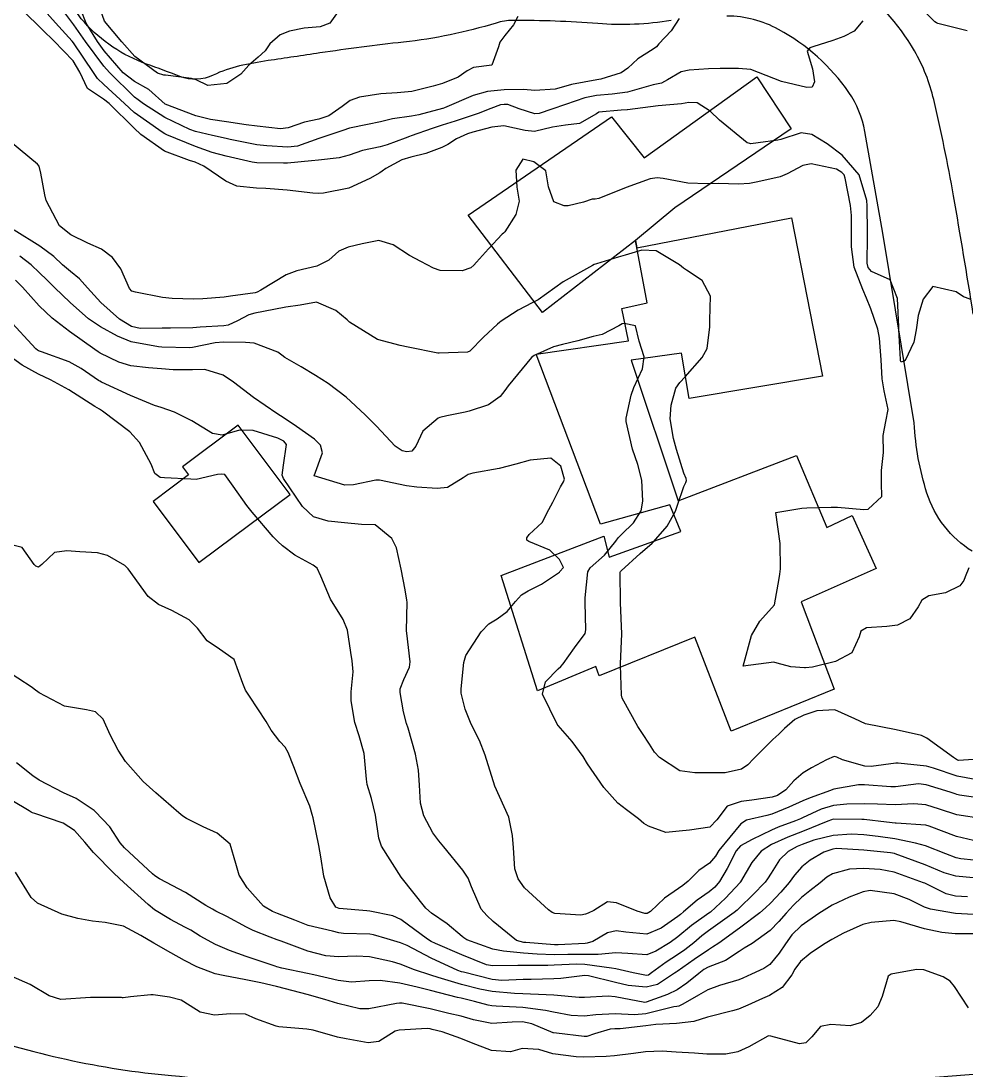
# Model space of a CAD drawing. Header units: metres. Extents: x 318500 to 325275, y 7408834 to 7428799.
# Drawn here: x 322452.6 to 322513.9, y 7418220.8 to 7418289 of the extents above; entities that cross this region are included whole.
import ezdxf

# ---------------------------------------------------------------- set-up
doc = ezdxf.new("R2010")
doc.units = ezdxf.units.M
doc.header["$MEASUREMENT"] = 0
for name, color, linetype in [('Curvas de Nivel 1m', 11, 'Continuous'), ('Curvas de Nivel 5m', 15, 'Continuous'), ('Edificações', 30, 'Continuous'), ('Vias Primárias', 230, 'Continuous')]:
    doc.layers.add(name, color=color, linetype=linetype)

msp = doc.modelspace()

# ---------------------------------------------------------------- linework, layer by layer
at = {"layer": 'Curvas de Nivel 1m', "flags": 128}
for points, elevation in [([(322514.269, 7418270.883), (322513.913, 7418271.01), (322513.792, 7418271.071), (322513.311, 7418271.379), (322511.798, 7418271.721), (322511.158, 7418270.919), (322510.85, 7418269.847), (322510.712, 7418268.926), (322510.565, 7418268.111), (322509.999, 7418266.936), (322509.729, 7418266.825), (322509.694, 7418266.905), (322509.692, 7418266.941), (322509.689, 7418266.983), (322509.595, 7418268.942), (322509.587, 7418269.118), (322509.5, 7418270.944), (322509.024, 7418272.174), (322507.807, 7418272.707), (322507.586, 7418272.972), (322507.539, 7418273.248), (322507.559, 7418274.973), (322507.559, 7418275.258), (322507.542, 7418276.973), (322507.52, 7418277.327), (322507.011, 7418278.979), (322505.909, 7418280.265), (322504.938, 7418281.005), (322503.929, 7418281.605), (322503.25, 7418281.711), (322501.924, 7418281.288), (322501.739, 7418281.235), (322500.453, 7418281.065), (322499.983, 7418281.006), (322499.919, 7418281.01), (322499.746, 7418281.073), (322497.942, 7418282.542), (322497.329, 7418283.109), (322496.49, 7418283.657), (322495.955, 7418283.679), (322495.483, 7418283.606), (322493.953, 7418283.47), (322491.979, 7418283.209), (322491.95, 7418283.205), (322491.566, 7418283.186), (322490.11, 7418283.046), (322489.946, 7418282.955), (322488.845, 7418282.312), (322487.935, 7418282.219), (322487.094, 7418282.081), (322485.928, 7418281.804), (322485.324, 7418281.874), (322483.933, 7418282.166), (322483.159, 7418282.07), (322481.927, 7418281.756), (322481.586, 7418281.654), (322480.859, 7418281.326), (322480.293, 7418280.956), (322479.911, 7418280.763), (322478.883, 7418280.378), (322477.901, 7418280.127), (322477.326, 7418279.949), (322476.271, 7418279.386), (322476.05, 7418279.227), (322475.887, 7418279.12), (322475.235, 7418278.751), (322473.877, 7418278.121), (322472.232, 7418277.803), (322471.873, 7418277.775), (322471.544, 7418277.783), (322469.875, 7418277.983), (322468.484, 7418278.098), (322467.876, 7418278.119), (322466.609, 7418278.251), (322465.88, 7418278.567), (322464.462, 7418279.544), (322463.894, 7418279.811), (322463.529, 7418279.922), (322461.904, 7418280.526), (322460.365, 7418281.603), (322459.926, 7418282.009), (322458.319, 7418283.626), (322457.953, 7418283.892), (322456.911, 7418284.598), (322456.404, 7418285.653), (322455.981, 7418286.387), (322454.726, 7418287.679), (322454.01, 7418288.382), (322452.667, 7418289.704)], 738), ([(322507.26, 7418288.978), (322506.686, 7418288.317), (322506.015, 7418287.975), (322505.305, 7418287.706), (322504.004, 7418287.295), (322503.803, 7418287.223), (322503.645, 7418287.025), (322503.983, 7418285.867), (322504.108, 7418285.018), (322503.967, 7418284.683), (322503.608, 7418284.667), (322501.97, 7418285.05), (322499.981, 7418285.819), (322499.167, 7418285.897), (322497.982, 7418285.894), (322497.224, 7418285.868), (322495.98, 7418285.793), (322495.446, 7418285.667), (322494.571, 7418285.144), (322494.179, 7418284.937), (322493.967, 7418284.893), (322493.633, 7418284.821), (322491.962, 7418284.352), (322490.984, 7418284.219), (322489.959, 7418284.141), (322489.193, 7418283.983), (322487.953, 7418283.556), (322487.062, 7418283.243), (322486.236, 7418282.965), (322485.945, 7418282.948), (322484.943, 7418283.275), (322484.21, 7418283.544), (322483.953, 7418283.563), (322483.719, 7418283.526), (322483.096, 7418283.299), (322482.279, 7418282.973), (322481.943, 7418282.859), (322480.785, 7418282.48), (322479.933, 7418282.204), (322479.283, 7418281.996), (322477.922, 7418281.514), (322477.817, 7418281.476), (322477.523, 7418281.374), (322476.367, 7418280.931), (322475.911, 7418280.797), (322474.758, 7418280.556), (322473.903, 7418280.268), (322473.242, 7418280.088), (322471.897, 7418279.944), (322471.459, 7418279.892), (322469.894, 7418279.751), (322469.622, 7418279.746), (322467.894, 7418279.771), (322467.59, 7418279.809), (322465.9, 7418280.204), (322465.001, 7418280.442), (322463.909, 7418280.821), (322462.065, 7418281.578), (322461.921, 7418281.647), (322461.755, 7418281.75), (322459.941, 7418283.043), (322459.304, 7418283.616), (322457.962, 7418284.859), (322457.565, 7418285.235), (322457.292, 7418285.64), (322455.999, 7418287.563), (322455.92, 7418287.661), (322454.834, 7418288.861), (322454.088, 7418289.689)], 739), ([(322484.857, 7418289.278), (322484.57, 7418288.734), (322484.011, 7418288.027), (322483.689, 7418287.609), (322483.599, 7418287.294), (322483.166, 7418286.115), (322481.98, 7418285.946), (322481.548, 7418285.745), (322480.969, 7418285.325), (322479.966, 7418284.925), (322479.348, 7418284.733), (322477.96, 7418284.406), (322477.021, 7418284.318), (322475.958, 7418284.238), (322474.575, 7418284.03), (322473.954, 7418283.808), (322473.444, 7418283.428), (322472.573, 7418282.808), (322471.937, 7418282.599), (322470.991, 7418282.403), (322469.928, 7418282.031), (322469.437, 7418281.968), (322467.93, 7418282.137), (322467.207, 7418282.235), (322465.934, 7418282.433), (322464.896, 7418282.58), (322463.939, 7418282.816), (322461.95, 7418283.58), (322460.891, 7418284.528), (322459.964, 7418285.041), (322459.231, 7418285.617), (322457.991, 7418287.039), (322457.547, 7418287.637), (322456.827, 7418288.839), (322456.49, 7418289.653)], 741), ([(322473.074, 7418289.434), (322472.634, 7418288.828), (322472.017, 7418288.595), (322470.971, 7418288.505), (322470.013, 7418288.322), (322469.413, 7418288.075), (322468.745, 7418287.489), (322468.446, 7418287.041), (322467.987, 7418286.625), (322467.39, 7418286.098), (322466.854, 7418285.517), (322465.964, 7418284.925), (322464.726, 7418284.779), (322463.966, 7418285.145), (322463.66, 7418285.247), (322461.969, 7418285.447), (322461.855, 7418285.467), (322461.448, 7418285.588), (322459.986, 7418286.673), (322459.146, 7418287.619), (322458.02, 7418288.959), (322457.764, 7418289.634)], 742), ([(322514.022, 7418288.328), (322512.123, 7418288.815), (322512.029, 7418288.851), (322511.933, 7418288.911), (322510.979, 7418289.865)], 739), ([(322514.134, 7418253.46), (322513.899, 7418252.885), (322513.799, 7418252.633), (322513.541, 7418252.294), (322512.608, 7418251.825), (322511.531, 7418251.634), (322511.074, 7418251.369), (322510.85, 7418250.92), (322510.296, 7418250.14), (322509.502, 7418249.74), (322508.806, 7418249.644), (322507.499, 7418249.561), (322507.129, 7418249.34), (322507.005, 7418248.975), (322506.531, 7418247.928), (322505.474, 7418247.38), (322503.989, 7418247.012), (322503.525, 7418246.964), (322503.469, 7418246.962), (322502.572, 7418247.029), (322501.697, 7418247.262), (322501.473, 7418247.333), (322499.47, 7418247.07), (322500.027, 7418249.065), (322500.559, 7418250.004), (322501.52, 7418251.05), (322501.815, 7418252.777), (322501.858, 7418253.045), (322501.907, 7418253.398), (322501.882, 7418255.045), (322501.6, 7418257.05), (322503.296, 7418257.333), (322503.605, 7418257.361), (322505.195, 7418257.407), (322505.606, 7418257.395), (322507.325, 7418257.252), (322507.605, 7418257.271), (322508.481, 7418258.093), (322508.463, 7418258.958), (322508.467, 7418259.786), (322508.601, 7418260.956), (322508.57, 7418262.053), (322508.75, 7418262.954), (322508.892, 7418263.752), (322508.636, 7418264.956), (322508.495, 7418265.736), (322508.446, 7418266.959), (322508.335, 7418268.377), (322508.228, 7418268.963), (322507.78, 7418270.278), (322507.486, 7418270.973), (322507.24, 7418271.531), (322506.698, 7418272.981), (322506.512, 7418274.301), (322506.519, 7418274.983), (322506.508, 7418276.336), (322506.452, 7418276.984), (322506.104, 7418278.771), (322506.028, 7418278.989), (322505.892, 7418279.138), (322505.545, 7418279.346), (322503.9, 7418279.705), (322503.344, 7418279.583), (322502.328, 7418279.043), (322501.888, 7418278.859), (322500.429, 7418278.52), (322499.883, 7418278.411), (322499.173, 7418278.37), (322497.883, 7418278.423), (322497.174, 7418278.401), (322495.883, 7418278.447), (322494.284, 7418278.748), (322493.886, 7418278.787), (322493.45, 7418278.721), (322491.88, 7418278.16), (322490.118, 7418277.452), (322489.872, 7418277.412), (322489.673, 7418277.411), (322489.103, 7418277.218), (322488.124, 7418276.97), (322487.866, 7418276.969), (322487.176, 7418277.24), (322486.847, 7418278.213), (322486.665, 7418279.248), (322485.898, 7418279.822), (322485.175, 7418279.996), (322484.721, 7418279.278), (322484.78, 7418278.177), (322484.934, 7418277.274), (322484.719, 7418276.415), (322484.002, 7418275.288), (322483.925, 7418275.202), (322483.837, 7418275.12), (322482.938, 7418274.184), (322482.174, 7418273.306), (322482.001, 7418273.115), (322481.806, 7418272.949), (322481.233, 7418272.747), (322479.804, 7418272.767), (322479.38, 7418272.921), (322478.545, 7418273.359), (322477.816, 7418273.746), (322476.76, 7418274.447), (322475.83, 7418274.729), (322474.734, 7418274.498), (322473.823, 7418274.295), (322473.225, 7418274.022), (322472.582, 7418273.438), (322471.806, 7418273.048), (322470.509, 7418272.757), (322469.8, 7418272.5), (322468.167, 7418271.494), (322467.923, 7418271.362), (322467.787, 7418271.331), (322466.191, 7418271.109), (322465.783, 7418271.046), (322464.393, 7418270.929), (322463.78, 7418270.915), (322462.397, 7418270.955), (322461.782, 7418271.025), (322460.021, 7418271.363), (322459.788, 7418271.436), (322459.64, 7418271.602), (322459.081, 7418272.889), (322458.531, 7418273.619), (322457.818, 7418274.157), (322456.924, 7418274.543), (322455.831, 7418275.082), (322455.097, 7418275.667), (322454.233, 7418277.308), (322454.143, 7418277.677), (322453.884, 7418279.097), (322453.759, 7418279.552), (322453.661, 7418279.683), (322451.911, 7418281.117)], 737), ([(322515.393, 7418241.069), (322513.458, 7418240.956), (322513.391, 7418240.975), (322513.137, 7418241.148), (322511.405, 7418242.398), (322511.05, 7418242.559), (322509.41, 7418242.94), (322507.416, 7418243.331), (322506.734, 7418243.657), (322505.429, 7418244.228), (322504.268, 7418244.166), (322503.423, 7418243.895), (322502.828, 7418243.617), (322502.168, 7418243.032), (322501.797, 7418242.645), (322501.403, 7418242.302), (322500.143, 7418241.059), (322499.792, 7418240.655), (322499.38, 7418240.393), (322498.309, 7418240.153), (322497.376, 7418240.139), (322496.335, 7418240.151), (322495.377, 7418240.271), (322494.044, 7418241.14), (322493.733, 7418241.485), (322493.399, 7418242), (322492.949, 7418242.7), (322492.636, 7418243.162), (322491.629, 7418244.985), (322491.582, 7418245.178), (322491.51, 7418247.139), (322491.505, 7418247.179), (322491.509, 7418247.218), (322491.594, 7418249.178), (322491.52, 7418251.18), (322491.485, 7418253.181), (322491.508, 7418253.223), (322491.551, 7418253.264), (322492.791, 7418254.391), (322493.569, 7418255.059), (322493.614, 7418255.105), (322493.658, 7418255.149), (322494.55, 7418256.176), (322495.08, 7418257.135), (322495.209, 7418257.531), (322495.624, 7418258.737), (322495.759, 7418258.997), (322495.798, 7418259.127), (322495.77, 7418259.267), (322495.635, 7418259.611), (322495.154, 7418261.135), (322494.948, 7418261.85), (322494.734, 7418263.139), (322494.798, 7418264.034), (322495.105, 7418265.136), (322495.357, 7418265.49), (322495.717, 7418265.856), (322496.828, 7418267.114), (322497.136, 7418267.712), (322497.312, 7418269.107), (322497.319, 7418269.554), (322497.354, 7418271.107), (322496.817, 7418272.131), (322495.807, 7418272.791), (322495.605, 7418272.929), (322495.353, 7418273.135), (322493.824, 7418274.054), (322492.893, 7418274.095), (322491.819, 7418273.766), (322491.373, 7418273.63), (322489.956, 7418273.208), (322489.809, 7418273.157), (322489.703, 7418273.105), (322487.798, 7418272.044), (322486.716, 7418271.246), (322486.168, 7418270.87), (322485.781, 7418270.674), (322484.862, 7418270.185), (322483.763, 7418269.481), (322483.651, 7418269.401), (322483.532, 7418269.292), (322482.618, 7418268.43), (322481.733, 7418267.527), (322481.581, 7418267.463), (322479.731, 7418267.402), (322479.664, 7418267.408), (322477.736, 7418267.801), (322477.214, 7418267.899), (322475.743, 7418268.283), (322473.928, 7418269.417), (322473.762, 7418269.559), (322473.023, 7418270.179), (322471.779, 7418270.704), (322470.706, 7418270.526), (322469.774, 7418270.394), (322469.005, 7418270.248), (322467.767, 7418269.998), (322467.372, 7418269.898), (322466.636, 7418269.511), (322466.044, 7418269.228), (322465.755, 7418269.185), (322464.215, 7418269.081), (322463.752, 7418269.043), (322462.306, 7418269.017), (322461.752, 7418269.015), (322460.332, 7418269.013), (322459.753, 7418269.141), (322458.974, 7418269.612), (322457.776, 7418270.692), (322456.902, 7418271.643), (322456.384, 7418272.24), (322455.801, 7418272.713), (322455.284, 7418273.144), (322454.715, 7418273.671), (322453.82, 7418274.346), (322452.148, 7418275.393)], 736), ([(322515.356, 7418238.443), (322513.537, 7418238.699), (322513.359, 7418238.735), (322513.247, 7418238.77), (322512.926, 7418238.887), (322511.367, 7418239.367), (322510.865, 7418239.42), (322509.365, 7418239.243), (322509.075, 7418239.233), (322507.366, 7418239.357), (322506.967, 7418239.365), (322505.361, 7418239.085), (322505.296, 7418239.056), (322505.155, 7418238.993), (322503.836, 7418238.53), (322503.35, 7418238.329), (322502.456, 7418237.916), (322501.336, 7418237.459), (322501.016, 7418237.364), (322499.693, 7418237.065), (322499.328, 7418236.828), (322497.909, 7418235.091), (322497.676, 7418234.723), (322497.298, 7418234.28), (322496.602, 7418233.796), (322495.91, 7418233.114), (322495.572, 7418232.82), (322495.273, 7418232.623), (322494.382, 7418232.014), (322493.466, 7418231.147), (322493.249, 7418231.009), (322493.102, 7418231.006), (322492.606, 7418231.16), (322491.258, 7418231.703), (322490.679, 7418231.766), (322489.788, 7418231.195), (322489.419, 7418231.027), (322489.248, 7418230.968), (322488.949, 7418230.907), (322487.248, 7418231.012), (322487.083, 7418231.067), (322486.835, 7418231.236), (322485.271, 7418232.669), (322484.87, 7418233.264), (322484.652, 7418233.904), (322484.567, 7418235.267), (322484.51, 7418236.076), (322484.266, 7418237.271), (322483.36, 7418239.28), (322482.722, 7418241.29), (322482.352, 7418242.249), (322481.825, 7418243.304), (322481.424, 7418244.275), (322481.177, 7418245.314), (322481.162, 7418245.597), (322481.342, 7418247.312), (322481.475, 7418247.768), (322482.469, 7418249.295), (322482.974, 7418249.812), (322483.503, 7418250.151), (322484.156, 7418250.628), (322484.706, 7418251.268), (322485.085, 7418251.706), (322485.53, 7418251.96), (322486.379, 7418252.406), (322487.549, 7418253.184), (322487.566, 7418253.214), (322487.578, 7418253.23), (322487.812, 7418253.485), (322487.558, 7418253.996), (322486.922, 7418254.598), (322485.569, 7418255.167), (322485.438, 7418255.261), (322485.432, 7418255.401), (322485.575, 7418255.623), (322486.432, 7418256.402), (322486.865, 7418257.241), (322487.125, 7418257.719), (322487.622, 7418258.712), (322487.805, 7418259.051), (322487.87, 7418259.228), (322487.638, 7418260.071), (322486.993, 7418260.589), (322485.642, 7418260.457), (322484.72, 7418260.188), (322483.636, 7418259.92), (322481.926, 7418259.598), (322481.632, 7418259.519), (322481.292, 7418259.315), (322480.271, 7418258.679), (322479.619, 7418258.612), (322478.283, 7418258.69), (322477.621, 7418258.78), (322475.856, 7418259.157), (322475.627, 7418259.162), (322474.186, 7418258.847), (322473.621, 7418258.828), (322471.63, 7418259.44), (322472.158, 7418260.922), (322472.034, 7418261.436), (322471.656, 7418261.815), (322470.485, 7418262.64), (322469.676, 7418263.176), (322469.207, 7418263.477), (322467.695, 7418264.513), (322466.393, 7418265.513), (322465.715, 7418265.981), (322464.52, 7418266.34), (322463.718, 7418266.315), (322462.466, 7418266.317), (322461.718, 7418266.38), (322460.864, 7418266.443), (322459.72, 7418266.57), (322458.932, 7418266.822), (322457.728, 7418267.407), (322457.588, 7418267.491), (322457.387, 7418267.635), (322455.747, 7418268.803), (322454.619, 7418269.671), (322453.772, 7418270.474), (322452.675, 7418271.697), (322452.23, 7418272.139)], 734), ([(322515.054, 7418237.151), (322513.345, 7418237.42), (322512.23, 7418237.778), (322511.351, 7418238.058), (322510.551, 7418238.121), (322509.351, 7418238.072), (322508.195, 7418238.108), (322507.348, 7418238.139), (322506.22, 7418238.104), (322505.345, 7418238.017), (322504.548, 7418237.795), (322503.333, 7418237.223), (322503.196, 7418237.157), (322502.868, 7418237.025), (322501.752, 7418236.61), (322501.324, 7418236.415), (322500.063, 7418235.805), (322499.313, 7418235.409), (322499.027, 7418235.074), (322498.451, 7418233.924), (322497.953, 7418233.09), (322497.641, 7418232.728), (322497.27, 7418232.424), (322496.489, 7418231.881), (322495.61, 7418231.116), (322495.415, 7418230.952), (322495.247, 7418230.824), (322494.153, 7418230.05), (322493.235, 7418229.676), (322491.854, 7418229.789), (322491.237, 7418229.872), (322490.676, 7418229.745), (322489.708, 7418229.195), (322489.355, 7418229.071), (322489.228, 7418229.055), (322487.478, 7418228.975), (322487.226, 7418228.972), (322485.371, 7418229.115), (322485.228, 7418229.129), (322484.764, 7418229.265), (322483.242, 7418230.485), (322482.832, 7418230.872), (322482.47, 7418231.292), (322481.835, 7418232.738), (322481.617, 7418233.305), (322481.288, 7418233.816), (322480.051, 7418235.329), (322479.71, 7418235.73), (322479.319, 7418236.249), (322478.737, 7418237.346), (322478.526, 7418238.164), (322478.469, 7418239.349), (322478.396, 7418240.328), (322478.202, 7418241.352), (322477.725, 7418243.038), (322477.619, 7418243.358), (322477.421, 7418244.101), (322477.199, 7418245.364), (322477.21, 7418245.597), (322477.453, 7418246.211), (322477.823, 7418246.998), (322477.867, 7418247.356), (322477.638, 7418249.209), (322477.627, 7418249.359), (322477.654, 7418251.222), (322477.644, 7418251.359), (322477.53, 7418252.028), (322477.268, 7418253.364), (322476.962, 7418254.767), (322476.672, 7418255.373), (322475.583, 7418256.257), (322474.708, 7418256.278), (322473.584, 7418256.38), (322472.523, 7418256.493), (322471.59, 7418256.767), (322470.869, 7418257.451), (322469.627, 7418259.253), (322469.548, 7418259.471), (322469.636, 7418260.117), (322469.817, 7418261.468), (322469.653, 7418261.693), (322469.26, 7418261.872), (322467.663, 7418262.373), (322466.773, 7418262.399), (322465.658, 7418262.066), (322465.014, 7418262.176), (322463.672, 7418263.012), (322462.562, 7418263.567), (322461.684, 7418263.874), (322461.262, 7418264.008), (322459.696, 7418264.653), (322457.813, 7418265.523), (322457.709, 7418265.58), (322457.623, 7418265.631), (322456.484, 7418266.415), (322455.722, 7418266.844), (322453.916, 7418267.49), (322453.729, 7418267.56), (322453.652, 7418267.604), (322453.561, 7418267.683), (322451.759, 7418269.628)], 733), ([(322514.441, 7418235.751), (322513.327, 7418236.009), (322511.562, 7418236.681), (322511.337, 7418236.74), (322509.41, 7418236.868), (322509.339, 7418236.876), (322508.779, 7418236.946), (322507.332, 7418237.108), (322507.181, 7418237.113), (322505.332, 7418237.126), (322505.223, 7418237.1), (322504.973, 7418236.995), (322503.323, 7418236.34), (322502.378, 7418235.971), (322501.314, 7418235.481), (322500.647, 7418235.05), (322500.035, 7418234.323), (322499.312, 7418233.07), (322499.296, 7418233.054), (322499.279, 7418233.032), (322498.338, 7418232.01), (322497.351, 7418231.098), (322497.249, 7418231.023), (322496.13, 7418230.222), (322495.234, 7418229.484), (322494.735, 7418229.127), (322493.81, 7418228.553), (322493.218, 7418228.318), (322491.983, 7418228.404), (322491.219, 7418228.461), (322490.056, 7418228.353), (322489.217, 7418228.349), (322488.085, 7418228.349), (322487.216, 7418228.329), (322486.104, 7418228.36), (322485.217, 7418228.422), (322483.923, 7418228.57), (322483.221, 7418228.702), (322481.537, 7418229.305), (322481.344, 7418229.421), (322481.232, 7418229.525), (322480.26, 7418230.344), (322479.247, 7418231.028), (322478.875, 7418231.344), (322477.28, 7418233.36), (322476.001, 7418235.38), (322475.824, 7418235.891), (322475.615, 7418237.386), (322475.346, 7418238.487), (322475.062, 7418239.394), (322475.023, 7418239.737), (322474.88, 7418241.398), (322474.538, 7418242.539), (322474.273, 7418243.407), (322474.024, 7418244.818), (322474.03, 7418245.411), (322474.163, 7418246.706), (322474.094, 7418247.411), (322474.015, 7418247.951), (322473.784, 7418249.416), (322473.5, 7418250.096), (322472.687, 7418251.428), (322472.052, 7418252.926), (322471.813, 7418253.437), (322471.552, 7418253.631), (322470.376, 7418254.276), (322469.564, 7418254.897), (322469.26, 7418255.168), (322468.955, 7418255.479), (322467.594, 7418257.082), (322467.249, 7418257.504), (322466.369, 7418258.762), (322465.815, 7418259.518), (322465.63, 7418259.543), (322465.352, 7418259.524), (322463.971, 7418259.198), (322463.625, 7418259.222), (322461.898, 7418259.304), (322461.626, 7418259.329), (322461.283, 7418259.583), (322461.04, 7418260.182), (322460.29, 7418261.594), (322459.66, 7418262.291), (322457.882, 7418263.627), (322457.682, 7418263.755), (322457.373, 7418263.946), (322455.7, 7418265.011), (322454.512, 7418265.672), (322453.714, 7418266.047), (322452.655, 7418266.632), (322451.726, 7418267.294)], 732), ([(322515.303, 7418234.378), (322513.615, 7418234.567), (322513.306, 7418234.63), (322512.64, 7418234.89), (322511.317, 7418235.404), (322510.664, 7418235.576), (322509.324, 7418235.847), (322508.251, 7418236.02), (322507.322, 7418236.113), (322506.508, 7418236.159), (322505.321, 7418236.082), (322504.075, 7418235.766), (322503.315, 7418235.483), (322502.985, 7418235.351), (322502.397, 7418235.029), (322501.844, 7418234.492), (322501.289, 7418233.636), (322501.065, 7418233.261), (322500.904, 7418233.046), (322500.107, 7418232.217), (322499.255, 7418231.395), (322499.093, 7418231.232), (322498.905, 7418231.075), (322497.238, 7418229.883), (322496.792, 7418229.547), (322496.267, 7418229.11), (322495.692, 7418228.647), (322495.218, 7418228.329), (322494.486, 7418227.855), (322493.536, 7418227.145), (322493.336, 7418227.01), (322493.198, 7418226.987), (322492.331, 7418227.163), (322491.204, 7418227.413), (322490.926, 7418227.461), (322489.208, 7418227.706), (322488.689, 7418227.727), (322487.206, 7418227.649), (322486.805, 7418227.638), (322485.206, 7418227.635), (322484.838, 7418227.631), (322483.205, 7418227.606), (322482.815, 7418227.677), (322481.215, 7418228.327), (322479.499, 7418229.063), (322479.228, 7418229.192), (322478.983, 7418229.342), (322477.243, 7418230.626), (322476.738, 7418230.86), (322475.248, 7418231.161), (322475.043, 7418231.188), (322473.249, 7418231.337), (322473.023, 7418231.422), (322472.667, 7418232.018), (322472.249, 7418233.43), (322472.048, 7418234.683), (322471.933, 7418235.434), (322471.55, 7418237.215), (322471.502, 7418237.438), (322471.338, 7418237.979), (322470.716, 7418239.45), (322470.296, 7418240.537), (322469.939, 7418241.462), (322469.736, 7418241.807), (322469.397, 7418242.186), (322468.832, 7418242.906), (322468.506, 7418243.484), (322467.434, 7418245.116), (322467.157, 7418245.503), (322466.997, 7418245.954), (322466.428, 7418247.51), (322465.477, 7418248.185), (322464.673, 7418248.724), (322464.05, 7418249.542), (322463.498, 7418250.083), (322462.389, 7418250.684), (322461.513, 7418251.087), (322460.845, 7418251.587), (322459.547, 7418253.396), (322459.33, 7418253.603), (322458.2, 7418254.264), (322457.558, 7418254.44), (322456.402, 7418254.49), (322455.559, 7418254.569), (322454.773, 7418254.453), (322453.94, 7418253.676), (322453.717, 7418253.508), (322453.548, 7418253.571), (322453.447, 7418253.682), (322452.653, 7418254.786), (322451.563, 7418255.059)], 731), ([(322514.05, 7418232.095), (322513.273, 7418232.137), (322512.672, 7418232.287), (322511.406, 7418232.908), (322511.281, 7418232.968), (322511.187, 7418233.006), (322509.291, 7418233.685), (322508.371, 7418233.872), (322507.295, 7418233.934), (322506.381, 7418233.887), (322505.289, 7418233.575), (322504.921, 7418233.36), (322504.474, 7418233.002), (322503.808, 7418232.476), (322503.265, 7418232.044), (322502.743, 7418231.539), (322502.268, 7418231.03), (322501.792, 7418230.487), (322501.239, 7418229.913), (322500.06, 7418229.058), (322499.539, 7418228.751), (322499.222, 7418228.53), (322498.338, 7418227.959), (322497.206, 7418227.515), (322496.935, 7418227.372), (322496.599, 7418227.106), (322495.823, 7418226.481), (322495.184, 7418226.06), (322494.564, 7418225.745), (322493.171, 7418225.243), (322493.086, 7418225.237), (322491.176, 7418225.592), (322490.717, 7418225.644), (322489.175, 7418225.552), (322488.831, 7418225.55), (322487.177, 7418225.694), (322486.687, 7418225.728), (322485.178, 7418225.794), (322484.629, 7418225.814), (322483.18, 7418225.937), (322482.386, 7418226.088), (322481.186, 7418226.399), (322479.678, 7418226.848), (322479.195, 7418226.993), (322478.142, 7418227.351), (322477.205, 7418227.709), (322476.707, 7418227.868), (322475.212, 7418228.187), (322474.374, 7418228.241), (322473.212, 7418228.203), (322472.373, 7418228.268), (322471.217, 7418228.563), (322469.486, 7418229.206), (322469.228, 7418229.307), (322468.759, 7418229.477), (322467.654, 7418229.914), (322467.236, 7418230.112), (322465.953, 7418230.803), (322465.246, 7418231.169), (322465.014, 7418231.289), (322464.595, 7418231.53), (322463.262, 7418232.363), (322461.589, 7418233.262), (322461.278, 7418233.457), (322461.126, 7418233.582), (322459.305, 7418235.275), (322459.036, 7418235.604), (322458.349, 7418236.644), (322457.408, 7418237.629), (322457.367, 7418237.666), (322457.331, 7418237.691), (322456.164, 7418238.47), (322455.348, 7418238.856), (322453.773, 7418239.676), (322453.364, 7418239.957), (322452.289, 7418240.784)], 729), ([(322515.222, 7418230.898), (322513.261, 7418231.011), (322511.649, 7418231.289), (322511.265, 7418231.416), (322510.254, 7418231.91), (322509.274, 7418232.291), (322507.737, 7418232.494), (322507.275, 7418232.426), (322506.367, 7418232.074), (322505.258, 7418231.545), (322504.916, 7418231.334), (322504.398, 7418231.003), (322503.242, 7418230.21), (322502.642, 7418229.62), (322502.22, 7418229.03), (322501.828, 7418228.427), (322501.21, 7418227.704), (322500.822, 7418227.429), (322500.029, 7418227.058), (322499.455, 7418226.807), (322499.194, 7418226.703), (322497.951, 7418226.326), (322497.184, 7418226.052), (322496.574, 7418225.711), (322495.561, 7418225.116), (322495.299, 7418224.988), (322495.168, 7418224.965), (322494.986, 7418224.941), (322493.163, 7418224.49), (322492.419, 7418224.417), (322491.163, 7418224.494), (322489.923, 7418224.432), (322489.161, 7418224.346), (322488.322, 7418224.373), (322487.164, 7418224.6), (322486.64, 7418224.713), (322485.166, 7418224.9), (322483.45, 7418224.994), (322483.167, 7418225.007), (322482.932, 7418225.048), (322482.032, 7418225.297), (322481.173, 7418225.505), (322480.924, 7418225.563), (322479.18, 7418226.005), (322478.305, 7418226.227), (322477.187, 7418226.483), (322475.902, 7418226.667), (322475.189, 7418226.641), (322474.039, 7418226.555), (322473.189, 7418226.665), (322471.613, 7418227.017), (322471.195, 7418227.114), (322469.528, 7418227.465), (322469.201, 7418227.545), (322469.094, 7418227.579), (322467.211, 7418228.213), (322466.128, 7418228.599), (322465.222, 7418228.984), (322464.224, 7418229.535), (322463.605, 7418229.915), (322463.236, 7418230.115), (322462.292, 7418230.616), (322461.247, 7418231.249), (322460.835, 7418231.584), (322459.271, 7418233.013), (322458.632, 7418233.61), (322457.3, 7418234.976), (322456.741, 7418235.639), (322456.058, 7418236.39), (322455.322, 7418236.884), (322453.494, 7418237.513), (322453.329, 7418237.553), (322453.246, 7418237.599), (322453.112, 7418237.683), (322451.986, 7418238.347)], 728), ([(322514.414, 7418229.697), (322513.242, 7418229.689), (322512.372, 7418229.765), (322511.246, 7418230.002), (322509.728, 7418230.457), (322509.254, 7418230.546), (322507.786, 7418230.421), (322507.25, 7418230.293), (322505.989, 7418229.726), (322505.233, 7418229.324), (322504.701, 7418228.998), (322503.827, 7418228.405), (322503.213, 7418227.892), (322502.84, 7418227.389), (322502.631, 7418227.026), (322502.02, 7418226.203), (322501.18, 7418225.683), (322500.729, 7418225.494), (322499.793, 7418225.061), (322499.167, 7418224.795), (322498.784, 7418224.694), (322497.162, 7418224.277), (322496.282, 7418223.986), (322495.157, 7418223.855), (322493.819, 7418223.802), (322493.156, 7418223.713), (322491.495, 7418223.517), (322491.153, 7418223.514), (322490.851, 7418223.485), (322489.835, 7418223.193), (322489.324, 7418223.022), (322489.147, 7418223.011), (322487.369, 7418223.227), (322487.175, 7418223.254), (322487.15, 7418223.258), (322485.753, 7418223.848), (322485.157, 7418223.968), (322484.473, 7418223.95), (322483.156, 7418223.865), (322481.965, 7418224.105), (322481.16, 7418224.34), (322480.365, 7418224.524), (322479.165, 7418224.812), (322477.338, 7418225.189), (322477.168, 7418225.195), (322476.96, 7418225.155), (322475.164, 7418224.812), (322474.589, 7418224.823), (322473.168, 7418225.171), (322472.309, 7418225.429), (322471.175, 7418225.744), (322470.769, 7418225.853), (322469.182, 7418226.276), (322468.164, 7418226.507), (322467.188, 7418226.706), (322465.724, 7418226.983), (322465.194, 7418227.095), (322464.002, 7418227.538), (322463.206, 7418227.945), (322462.321, 7418228.456), (322461.222, 7418229.071), (322460.373, 7418229.589), (322459.236, 7418230.192), (322458.046, 7418230.425), (322457.239, 7418230.51), (322456.27, 7418230.675), (322455.243, 7418230.966), (322453.655, 7418231.676), (322453.255, 7418232.037), (322452.227, 7418233.696)], 727), ([(322514.104, 7418224.871), (322513.194, 7418226.266), (322512.923, 7418226.61), (322512.475, 7418226.891), (322511.207, 7418227.351), (322510.759, 7418227.364), (322509.202, 7418227.093), (322509.083, 7418227.06), (322508.899, 7418226.943), (322508.516, 7418225.618), (322508.221, 7418224.95), (322507.736, 7418224.39), (322507.164, 7418223.923), (322506.421, 7418223.711), (322505.162, 7418223.803), (322504.497, 7418223.663), (322503.945, 7418223.008), (322503.559, 7418222.599), (322503.143, 7418222.548), (322501.278, 7418223.039), (322501.15, 7418223.055), (322501.079, 7418223.041), (322499.857, 7418222.341), (322499.134, 7418222.026), (322498.351, 7418221.862), (322497.131, 7418221.866), (322496.31, 7418221.931), (322495.133, 7418222.003), (322494.21, 7418222.058), (322493.133, 7418222.028), (322492.367, 7418221.926), (322491.129, 7418221.774), (322490.595, 7418221.718), (322489.127, 7418221.669), (322488.647, 7418221.688), (322487.13, 7418221.898), (322486.211, 7418222.166), (322485.135, 7418222.243), (322484.37, 7418222.029), (322483.132, 7418222.11), (322481.839, 7418222.6), (322481.144, 7418222.899), (322479.94, 7418223.328), (322479.292, 7418223.478), (322479.152, 7418223.509), (322478.964, 7418223.53), (322477.151, 7418223.426), (322476.891, 7418223.364), (322475.825, 7418222.694), (322475.138, 7418222.618), (322473.694, 7418222.86), (322473.143, 7418222.97), (322471.549, 7418223.436), (322471.151, 7418223.491), (322469.336, 7418223.651), (322469.152, 7418223.68), (322467.839, 7418224.172), (322467.16, 7418224.469), (322466.184, 7418224.485), (322465.159, 7418224.413), (322464.227, 7418224.6), (322463.167, 7418225.275), (322462.99, 7418225.375), (322462.232, 7418225.564), (322461.172, 7418225.727), (322461.02, 7418225.734), (322459.701, 7418225.595), (322459.229, 7418225.54), (322459.169, 7418225.541), (322459.114, 7418225.545), (322457.169, 7418225.56), (322457.092, 7418225.554), (322455.168, 7418225.422), (322454.426, 7418225.667), (322453.181, 7418226.388), (322451.947, 7418226.94)], 726)]:
    msp.add_lwpolyline(points, dxfattribs=dict(at, elevation=elevation))
at = {"layer": 'Curvas de Nivel 5m', "flags": 128}
for points, elevation in [([(322495.32, 7418289.137), (322494.814, 7418288.346), (322494.005, 7418287.494), (322493.846, 7418287.308), (322493.63, 7418287.156), (322492.64, 7418286.52), (322491.981, 7418285.919), (322491.555, 7418285.608), (322490.235, 7418285.206), (322489.969, 7418285.157), (322488.34, 7418284.853), (322487.965, 7418284.747), (322487.271, 7418284.548), (322485.962, 7418284.47), (322485.209, 7418284.518), (322483.962, 7418284.5), (322482.875, 7418284.387), (322481.958, 7418284.135), (322480.091, 7418283.338), (322479.988, 7418283.301), (322479.949, 7418283.287), (322478.423, 7418282.882), (322477.941, 7418282.784), (322476.71, 7418282.611), (322475.936, 7418282.433), (322475.084, 7418282.251), (322473.929, 7418282.021), (322473.483, 7418281.871), (322472.251, 7418281.445), (322472, 7418281.368), (322471.918, 7418281.339), (322470.533, 7418280.842), (322469.91, 7418280.771), (322468.544, 7418280.857), (322467.911, 7418280.929), (322466.16, 7418281.282), (322465.917, 7418281.337), (322465.032, 7418281.539), (322463.924, 7418281.804), (322463.554, 7418281.927), (322461.937, 7418282.706), (322460.547, 7418283.601), (322460.194, 7418283.848), (322459.954, 7418284.037), (322458.327, 7418285.626), (322457.976, 7418286.033), (322456.786, 7418287.648), (322456.016, 7418288.731), (322455.304, 7418289.671)], 740), ([(322514.538, 7418239.707), (322513.376, 7418239.923), (322511.84, 7418240.446), (322511.385, 7418240.567), (322509.55, 7418240.775), (322509.387, 7418240.77), (322507.783, 7418240.557), (322507.384, 7418240.584), (322505.925, 7418240.982), (322505.559, 7418241.155), (322505.392, 7418241.212), (322504.884, 7418240.998), (322503.922, 7418240.472), (322503.377, 7418240.148), (322502.763, 7418239.632), (322502.259, 7418239.031), (322501.716, 7418238.675), (322501.353, 7418238.565), (322500.05, 7418238.359), (322499.348, 7418238.28), (322498.443, 7418237.984), (322497.77, 7418237.093), (322497.325, 7418236.624), (322496.006, 7418236.43), (322495.322, 7418236.35), (322494.467, 7418236.278), (322493.325, 7418236.691), (322493.03, 7418236.857), (322492.68, 7418237.16), (322491.899, 7418237.732), (322491.345, 7418238.172), (322490.439, 7418239.189), (322489.383, 7418240.728), (322489.091, 7418241.204), (322488.374, 7418242.189), (322487.473, 7418243.229), (322487.411, 7418243.304), (322486.446, 7418245.245), (322486.635, 7418246.059), (322487.465, 7418246.901), (322487.642, 7418247.053), (322487.798, 7418247.225), (322488.527, 7418248.261), (322489.217, 7418249.204), (322489.272, 7418249.424), (322489.213, 7418251.205), (322489.219, 7418251.51), (322489.394, 7418253.202), (322489.553, 7418253.454), (322490.475, 7418254.277), (322491.209, 7418255.184), (322491.354, 7418255.403), (322491.577, 7418255.63), (322492.367, 7418256.389), (322492.848, 7418257.161), (322492.97, 7418257.799), (322492.9, 7418259.161), (322492.636, 7418260.162), (322492.296, 7418261.17), (322491.883, 7418262.971), (322491.886, 7418263.177), (322492.201, 7418264.674), (322492.38, 7418265.17), (322492.953, 7418266.392), (322493.053, 7418267.16), (322492.735, 7418268.176), (322492.497, 7418269.169), (322491.762, 7418269.331), (322491.63, 7418269.314), (322491.399, 7418269.185), (322490.329, 7418268.624), (322489.749, 7418268.476), (322488.754, 7418268.211), (322487.741, 7418267.974), (322487.158, 7418267.819), (322485.904, 7418267.257), (322485.729, 7418267.124), (322484.224, 7418265.282), (322484.008, 7418264.982), (322483.699, 7418264.578), (322482.95, 7418264.039), (322481.685, 7418263.625), (322481.424, 7418263.574), (322480.238, 7418263.332), (322479.788, 7418263.229), (322479.678, 7418263.188), (322478.678, 7418262.336), (322478.22, 7418261.354), (322477.961, 7418261.043), (322477.646, 7418260.986), (322477.343, 7418261.061), (322476.878, 7418261.372), (322475.669, 7418262.671), (322474.941, 7418263.401), (322473.697, 7418264.536), (322472.538, 7418265.432), (322471.715, 7418265.945), (322470.772, 7418266.506), (322469.726, 7418267.111), (322469.532, 7418267.277), (322469.261, 7418267.477), (322467.738, 7418268.054), (322467.157, 7418268.087), (322465.739, 7418268.108), (322465.188, 7418268.078), (322463.733, 7418267.772), (322463.533, 7418267.753), (322461.733, 7418267.793), (322461.508, 7418267.808), (322459.738, 7418268.148), (322458.861, 7418268.495), (322457.752, 7418269.103), (322456.97, 7418269.642), (322455.775, 7418270.687), (322454.756, 7418271.67), (322454.274, 7418272.154), (322453.799, 7418272.628), (322453.249, 7418273.133), (322452.51, 7418273.699)], 735), ([(322514.875, 7418233.276), (322513.288, 7418233.428), (322512.525, 7418233.658), (322511.299, 7418234.178), (322509.359, 7418234.889), (322509.309, 7418234.898), (322509.049, 7418234.943), (322507.312, 7418235.117), (322505.549, 7418235.223), (322505.312, 7418235.197), (322504.719, 7418234.999), (322503.834, 7418234.48), (322503.295, 7418234.033), (322502.816, 7418233.496), (322502.462, 7418233.028), (322501.92, 7418232.384), (322501.26, 7418231.69), (322500.934, 7418231.366), (322500.571, 7418231.05), (322499.24, 7418230.064), (322497.894, 7418229.09), (322497.498, 7418228.824), (322497.223, 7418228.654), (322496.304, 7418228.019), (322495.202, 7418227.243), (322495.129, 7418227.193), (322495.031, 7418227.123), (322493.923, 7418226.405), (322493.186, 7418226.215), (322492.018, 7418226.337), (322491.19, 7418226.525), (322489.43, 7418226.964), (322489.197, 7418226.982), (322487.638, 7418226.779), (322487.193, 7418226.758), (322485.714, 7418226.73), (322485.192, 7418226.713), (322483.803, 7418226.661), (322483.192, 7418226.723), (322481.313, 7418227.194), (322481.199, 7418227.228), (322480.954, 7418227.314), (322479.212, 7418228.113), (322477.656, 7418228.923), (322477.226, 7418229.11), (322476.355, 7418229.373), (322475.467, 7418229.621), (322475.233, 7418229.658), (322473.536, 7418229.718), (322473.233, 7418229.759), (322472.807, 7418229.852), (322471.238, 7418230.231), (322470.363, 7418230.575), (322469.245, 7418231.018), (322468.916, 7418231.144), (322468.343, 7418231.484), (322467.268, 7418232.682), (322466.744, 7418233.505), (322466.538, 7418234.261), (322466.165, 7418235.511), (322465.317, 7418236.228), (322464.42, 7418236.632), (322463.326, 7418237.182), (322463.107, 7418237.333), (322462.834, 7418237.557), (322461.349, 7418238.85), (322460.523, 7418239.588), (322459.379, 7418240.882), (322458.887, 7418241.608), (322458.388, 7418242.603), (322457.914, 7418243.622), (322457.417, 7418244.109), (322456.831, 7418244.226), (322455.422, 7418244.481), (322453.773, 7418245.338), (322453.438, 7418245.576), (322453.307, 7418245.682), (322451.458, 7418246.902)], 730)]:
    msp.add_lwpolyline(points, dxfattribs=dict(at, elevation=elevation))
at = {"layer": 'Edificações'}
msp.add_lwpolyline([(322505.399, 7418245.585), (322498.695, 7418242.861), (322496.347, 7418248.952), (322490.135, 7418246.455), (322489.908, 7418247.06), (322486.121, 7418245.472), (322483.773, 7418252.962), (322490.438, 7418255.519), (322490.778, 7418254.157), (322495.437, 7418255.821), (322494.718, 7418257.561), (322490.21, 7418256.285), (322486.043, 7418267.331), (322492.028, 7418268.201), (322491.61, 7418270.298), (322493.238, 7418270.676), (322492.481, 7418274.724), (322486.459, 7418270.033), (322481.63, 7418276.368), (322490.92, 7418282.752), (322493.058, 7418280.082), (322500.358, 7418285.347), (322502.591, 7418281.964), (322495.045, 7418276.845), (322492.481, 7418274.724), (322492.572, 7418274.238), (322502.629, 7418276.191), (322504.632, 7418265.909), (322495.971, 7418264.448), (322495.47, 7418267.409), (322492.198, 7418266.947), (322495.25, 7418257.803), (322502.953, 7418260.745), (322504.911, 7418256.077), (322506.557, 7418256.851), (322508.108, 7418253.426), (322503.24, 7418251.253)], close=True, dxfattribs=at)
msp.add_lwpolyline([(322463.458, 7418259.492), (322461.163, 7418257.778), (322464.135, 7418253.799), (322466.43, 7418255.513), (322470.063, 7418258.227), (322466.699, 7418262.731), (322463.066, 7418260.018), (322463.458, 7418259.492)], dxfattribs=at)
at = {"layer": 'Vias Primárias'}
for points in [[(323715.644, 7420145.548, 0), (323709.04, 7420132.939)], [(323831.088, 7420001.787, 0), (323833.844, 7420008.443, 0.220888)], [(322871.755, 7418055.651, 0.000002), (322880.943, 7418048.886, -0.018146)], [(322514.418, 7418269.94, 0.004809), (322513.138, 7418277.626, 0.01382), (322511.857, 7418283.868, 0.073808), (322510.6, 7418287.04, 0.109125), (322506.46, 7418291.556, 0.117756)], [(322494.806, 7418289.011, -0.061512), (322490.038, 7418288.804, 0.020986), (322484.524, 7418289.011, 0.073817), (322483.434, 7418288.844, -0.047739), (322477.422, 7418287.602, 0.010259), (322471.991, 7418286.898, -0.001248), (322468.632, 7418286.401, 0.020295), (322466.771, 7418286.053, 0.055377), (322465.072, 7418285.459, -0.2067), (322462.905, 7418285.374, 0.006099), (322460.738, 7418286.18, -0.124733), (322456.701, 7418288.896, -0.078352), (322455.384, 7418290.933, -0.000271)], [(322514.357, 7418254.532, -0.179344), (322511.412, 7418258.316, -0.063302), (322510.582, 7418262.871), (322508.547, 7418275.194), (322507.383, 7418281.803, 0.108195), (322506.345, 7418284.33, 0.117168), (322501.784, 7418288.429, 0.123385), (322498.426, 7418289.299, 0.043553)], [(322346.261, 7418258.557), (322352.561, 7418259.471), (322361.228, 7418260.382, -0.026516), (322371.928, 7418260.759, -0.000948), (322380.994, 7418260.146, -0.017032), (322390.724, 7418258.039, -0.059304), (322401.626, 7418253.522, -0.036924), (322411.519, 7418247.57, -0.006602), (322420.21, 7418241.251, 0.001837), (322426.992, 7418236.221, 0.000471), (322433.281, 7418231.601, 0.017139), (322435.469, 7418230.11, 0.016604), (322440.429, 7418227.198, 0.039363), (322448.885, 7418223.432, 0.06248), (322462.36, 7418220.483, -0.001132), (322470.726, 7418219.703, 0.021613), (322481.928, 7418219.12), (322490.868, 7418218.544), (322495.473, 7418218.289), (322507.296, 7418220.009), (322516.335, 7418220.724)]]:
    msp.add_lwpolyline(points, format="xyb", dxfattribs=at)

doc.saveas('drawing.dxf')
